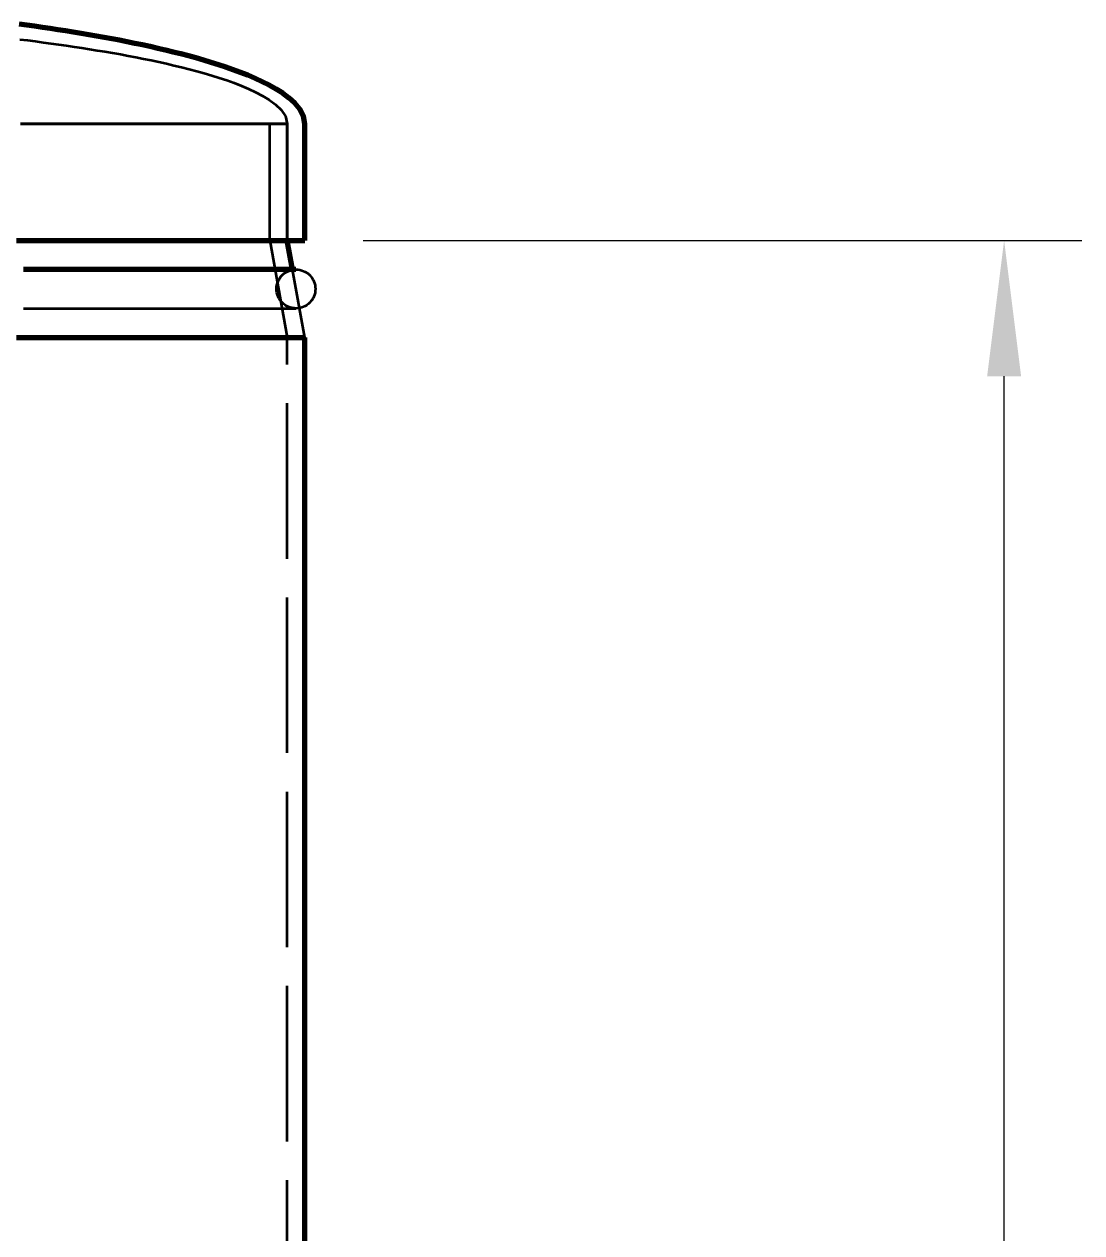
# Model space of a CAD drawing. Header units: millimetres. Extents: x 0 to 1554, y 0 to 420.
# Drawn here: x 138.55 to 165.78, y 281.65 to 312.76 of the extents above; entities that cross this region are included whole.
import ezdxf

# ---------------------------------------------------------------- set-up
doc = ezdxf.new("R2010")
doc.units = ezdxf.units.MM
doc.linetypes.add('IRAM-E-TRAZOS', pattern=[5, 4, -1])
for name, color, linetype, lineweight in [('01-VISIBLE', 7, 'CONTINUOUS', 70), ('02-OCULTA', 4, 'IRAM-E-TRAZOS', 35), ('04-COTA', 3, 'CONTINUOUS', 18)]:
    doc.layers.add(name, color=color, linetype=linetype, lineweight=lineweight)
doc.styles.add('ISO3098', font='isocpeur.ttf')
doc.dimstyles.new('FLAMA-IRAM', dxfattribs={"dimtxt": 3.5, "dimasz": 3.5, "dimexe": 2, "dimexo": 1.5, "dimgap": 1, "dimtad": 1, "dimdec": 1, "dimtxsty": 'ISO3098', "dimblk": 'IRAM_FLECHA', "dimblk1": 'IRAM_FLECHA', "dimblk2": 'IRAM_FLECHA', "dimcen": 2.5, "dimclrd": 256, "dimclre": 256, "dimclrt": 256, "dimazin": 3, "dimtfac": 1, "dimtmove": 0, "dimatfit": 3, "dimlwd": 18, "dimlwe": 18})

# ---------------------------------------------------------------- blocks, each defined once
blk = doc.blocks.new('IRAM_FLECHA')
blk.add_solid([(0, 0), (-1, 0.125), (-1, -0.125)])

msp = doc.modelspace()

# ---------------------------------------------------------------- linework, layer by layer
at = {"layer": '01-VISIBLE'}
for p, q in [((145.775, 307.195), (145.775, 310.195)), ((145.46, 306.445), (145.325, 307.195)), ((145.775, 184), (145.775, 304.695))]:
    msp.add_line(p, q, dxfattribs=at)
for points in [[(145.775, 310.195), (145.74, 310.393), (145.647, 310.571), (145.519, 310.726), (145.37, 310.862), (145.208, 310.982), (145.038, 311.09), (144.862, 311.189), (144.682, 311.28), (144.499, 311.365), (144.313, 311.444), (144.126, 311.518), (143.937, 311.588), (143.746, 311.654), (143.555, 311.718), (143.362, 311.778), (143.169, 311.836), (142.975, 311.891), (142.78, 311.944), (142.585, 311.995), (142.39, 312.044), (142.194, 312.092), (141.997, 312.138), (141.801, 312.182), (141.603, 312.225), (141.406, 312.266), (141.208, 312.306), (141.011, 312.345), (140.812, 312.383), (140.614, 312.419), (140.416, 312.455), (140.217, 312.489), (140.018, 312.523), (139.819, 312.555), (139.62, 312.587), (139.42, 312.618), (139.221, 312.649), (139.022, 312.678), (138.822, 312.707), (138.622, 312.735), (138.422, 312.761)], [(138.356, 307.195), (138.556, 307.195), (138.757, 307.195), (138.957, 307.195), (139.158, 307.195), (139.358, 307.195), (139.559, 307.195), (139.759, 307.195), (139.96, 307.195), (140.16, 307.195), (140.361, 307.195), (140.561, 307.195), (140.762, 307.195), (140.962, 307.195), (141.163, 307.195), (141.363, 307.195), (141.564, 307.195), (141.764, 307.195), (141.965, 307.195), (142.166, 307.195), (142.366, 307.195), (142.567, 307.195), (142.767, 307.195), (142.968, 307.195), (143.168, 307.195), (143.369, 307.195), (143.569, 307.195), (143.77, 307.195), (143.97, 307.195), (144.171, 307.195), (144.371, 307.195), (144.572, 307.195), (144.772, 307.195), (144.973, 307.195), (145.173, 307.195), (145.374, 307.195), (145.574, 307.195), (145.775, 307.195)], [(145.55, 306.445), (145.35, 306.445), (145.149, 306.445), (144.949, 306.445), (144.749, 306.445), (144.549, 306.445), (144.348, 306.445), (144.148, 306.445), (143.948, 306.445), (143.748, 306.445), (143.547, 306.445), (143.347, 306.445), (143.147, 306.445), (142.947, 306.445), (142.746, 306.445), (142.546, 306.445), (142.346, 306.445), (142.145, 306.445), (141.945, 306.445), (141.745, 306.445), (141.545, 306.445), (141.344, 306.445), (141.144, 306.445), (140.944, 306.445), (140.744, 306.445), (140.543, 306.445), (140.343, 306.445), (140.143, 306.445), (139.943, 306.445), (139.742, 306.445), (139.542, 306.445), (139.342, 306.445), (139.141, 306.445), (138.941, 306.445), (138.741, 306.445), (138.541, 306.445)], [(138.356, 304.695), (138.556, 304.695), (138.757, 304.695), (138.957, 304.695), (139.158, 304.695), (139.358, 304.695), (139.559, 304.695), (139.759, 304.695), (139.96, 304.695), (140.16, 304.695), (140.361, 304.695), (140.561, 304.695), (140.762, 304.695), (140.962, 304.695), (141.163, 304.695), (141.363, 304.695), (141.564, 304.695), (141.764, 304.695), (141.965, 304.695), (142.166, 304.695), (142.366, 304.695), (142.567, 304.695), (142.767, 304.695), (142.968, 304.695), (143.168, 304.695), (143.369, 304.695), (143.569, 304.695), (143.77, 304.695), (143.97, 304.695), (144.171, 304.695), (144.371, 304.695), (144.572, 304.695), (144.772, 304.695), (144.973, 304.695), (145.173, 304.695), (145.374, 304.695), (145.574, 304.695), (145.775, 304.695)]]:
    msp.add_lwpolyline(points, dxfattribs=at)
at = {"layer": '02-OCULTA'}
for p, q in [((144.875, 307.195), (144.875, 310.195)), ((145.325, 307.195), (145.325, 310.195)), ((145.325, 310.195), (145.325, 307.195)), ((144.875, 307.195), (145.325, 304.695)), ((145.775, 304.695), (145.46, 306.445)), ((145.325, 184), (145.325, 304.695))]:
    msp.add_line(p, q, dxfattribs=at)
for points in [[(138.441, 312.37), (138.641, 312.345), (138.84, 312.32), (139.04, 312.293), (139.24, 312.266), (139.439, 312.239), (139.638, 312.21), (139.838, 312.181), (140.037, 312.151), (140.236, 312.119), (140.434, 312.087), (140.633, 312.054), (140.831, 312.02), (141.03, 311.985), (141.228, 311.948), (141.426, 311.91), (141.623, 311.871), (141.82, 311.831), (142.017, 311.789), (142.214, 311.745), (142.41, 311.7), (142.606, 311.653), (142.801, 311.603), (142.996, 311.552), (143.19, 311.498), (143.383, 311.441), (143.575, 311.381), (143.766, 311.317), (143.956, 311.249), (144.144, 311.177), (144.329, 311.099), (144.512, 311.014), (144.69, 310.92), (144.862, 310.816), (145.025, 310.697), (145.169, 310.556), (145.28, 310.39), (145.325, 310.195)], [(144.875, 310.195), (144.674, 310.195), (144.474, 310.195), (144.273, 310.195), (144.073, 310.195), (143.872, 310.195), (143.672, 310.195), (143.471, 310.195), (143.271, 310.195), (143.07, 310.195), (142.869, 310.195), (142.669, 310.195), (142.468, 310.195), (142.268, 310.195), (142.067, 310.195), (141.867, 310.195), (141.666, 310.195), (141.466, 310.195), (141.265, 310.195), (141.065, 310.195), (140.864, 310.195), (140.663, 310.195), (140.463, 310.195), (140.262, 310.195), (140.062, 310.195), (139.861, 310.195), (139.661, 310.195), (139.46, 310.195), (139.26, 310.195), (139.059, 310.195), (138.858, 310.195), (138.658, 310.195), (138.457, 310.195)], [(138.457, 310.195), (138.658, 310.195), (138.858, 310.195), (139.059, 310.195), (139.26, 310.195), (139.46, 310.195), (139.661, 310.195), (139.861, 310.195), (140.062, 310.195), (140.262, 310.195), (140.463, 310.195), (140.663, 310.195), (140.864, 310.195), (141.065, 310.195), (141.265, 310.195), (141.466, 310.195), (141.666, 310.195), (141.867, 310.195), (142.067, 310.195), (142.268, 310.195), (142.468, 310.195), (142.669, 310.195), (142.869, 310.195), (143.07, 310.195), (143.271, 310.195), (143.471, 310.195), (143.672, 310.195), (143.872, 310.195), (144.073, 310.195), (144.273, 310.195), (144.474, 310.195), (144.674, 310.195), (144.875, 310.195)], [(145.325, 310.195), (145.125, 310.195), (144.925, 310.195), (144.725, 310.195), (144.525, 310.195), (144.325, 310.195), (144.125, 310.195), (143.925, 310.195), (143.725, 310.195), (143.525, 310.195), (143.325, 310.195), (143.125, 310.195), (142.925, 310.195), (142.725, 310.195), (142.525, 310.195), (142.325, 310.195), (142.125, 310.195), (141.925, 310.195), (141.725, 310.195), (141.525, 310.195), (141.325, 310.195), (141.125, 310.195), (140.925, 310.195), (140.725, 310.195), (140.525, 310.195), (140.325, 310.195), (140.125, 310.195), (139.925, 310.195), (139.725, 310.195), (139.525, 310.195), (139.325, 310.195), (139.125, 310.195), (138.925, 310.195), (138.725, 310.195), (138.525, 310.195)], [(138.525, 310.195), (138.725, 310.195), (138.925, 310.195), (139.125, 310.195), (139.325, 310.195), (139.525, 310.195), (139.725, 310.195), (139.925, 310.195), (140.125, 310.195), (140.325, 310.195), (140.525, 310.195), (140.725, 310.195), (140.925, 310.195), (141.125, 310.195), (141.325, 310.195), (141.525, 310.195), (141.725, 310.195), (141.925, 310.195), (142.125, 310.195), (142.325, 310.195), (142.525, 310.195), (142.725, 310.195), (142.925, 310.195), (143.125, 310.195), (143.325, 310.195), (143.525, 310.195), (143.725, 310.195), (143.925, 310.195), (144.125, 310.195), (144.325, 310.195), (144.525, 310.195), (144.725, 310.195), (144.925, 310.195), (145.125, 310.195), (145.325, 310.195)], [(145.775, 307.195), (145.574, 307.195), (145.374, 307.195), (145.173, 307.195), (144.973, 307.195), (144.772, 307.195), (144.572, 307.195), (144.371, 307.195), (144.171, 307.195), (143.97, 307.195), (143.77, 307.195), (143.569, 307.195), (143.369, 307.195), (143.168, 307.195), (142.968, 307.195), (142.767, 307.195), (142.567, 307.195), (142.366, 307.195), (142.166, 307.195), (141.965, 307.195), (141.764, 307.195), (141.564, 307.195), (141.363, 307.195), (141.163, 307.195), (140.962, 307.195), (140.762, 307.195), (140.561, 307.195), (140.361, 307.195), (140.16, 307.195), (139.96, 307.195), (139.759, 307.195), (139.559, 307.195), (139.358, 307.195), (139.158, 307.195), (138.957, 307.195), (138.757, 307.195), (138.556, 307.195), (138.356, 307.195)], [(144.875, 307.195), (144.674, 307.195), (144.474, 307.195), (144.273, 307.195), (144.073, 307.195), (143.872, 307.195), (143.672, 307.195), (143.471, 307.195), (143.271, 307.195), (143.07, 307.195), (142.869, 307.195), (142.669, 307.195), (142.468, 307.195), (142.268, 307.195), (142.067, 307.195), (141.867, 307.195), (141.666, 307.195), (141.466, 307.195), (141.265, 307.195), (141.065, 307.195), (140.864, 307.195), (140.663, 307.195), (140.463, 307.195), (140.262, 307.195), (140.062, 307.195), (139.861, 307.195), (139.661, 307.195), (139.46, 307.195), (139.26, 307.195), (139.059, 307.195), (138.858, 307.195), (138.658, 307.195), (138.457, 307.195)], [(138.457, 307.195), (138.658, 307.195), (138.858, 307.195), (139.059, 307.195), (139.26, 307.195), (139.46, 307.195), (139.661, 307.195), (139.861, 307.195), (140.062, 307.195), (140.262, 307.195), (140.463, 307.195), (140.663, 307.195), (140.864, 307.195), (141.065, 307.195), (141.265, 307.195), (141.466, 307.195), (141.666, 307.195), (141.867, 307.195), (142.067, 307.195), (142.268, 307.195), (142.468, 307.195), (142.669, 307.195), (142.869, 307.195), (143.07, 307.195), (143.271, 307.195), (143.471, 307.195), (143.672, 307.195), (143.872, 307.195), (144.073, 307.195), (144.273, 307.195), (144.474, 307.195), (144.674, 307.195), (144.875, 307.195)], [(145.325, 307.195), (145.125, 307.195), (144.925, 307.195), (144.725, 307.195), (144.525, 307.195), (144.325, 307.195), (144.125, 307.195), (143.925, 307.195), (143.725, 307.195), (143.525, 307.195), (143.325, 307.195), (143.125, 307.195), (142.925, 307.195), (142.725, 307.195), (142.525, 307.195), (142.325, 307.195), (142.125, 307.195), (141.925, 307.195), (141.725, 307.195), (141.525, 307.195), (141.325, 307.195), (141.125, 307.195), (140.925, 307.195), (140.725, 307.195), (140.525, 307.195), (140.325, 307.195), (140.125, 307.195), (139.925, 307.195), (139.725, 307.195), (139.525, 307.195), (139.325, 307.195), (139.125, 307.195), (138.925, 307.195), (138.725, 307.195), (138.525, 307.195)], [(138.525, 307.195), (138.725, 307.195), (138.925, 307.195), (139.125, 307.195), (139.325, 307.195), (139.525, 307.195), (139.725, 307.195), (139.925, 307.195), (140.125, 307.195), (140.325, 307.195), (140.525, 307.195), (140.725, 307.195), (140.925, 307.195), (141.125, 307.195), (141.325, 307.195), (141.525, 307.195), (141.725, 307.195), (141.925, 307.195), (142.125, 307.195), (142.325, 307.195), (142.525, 307.195), (142.725, 307.195), (142.925, 307.195), (143.125, 307.195), (143.325, 307.195), (143.525, 307.195), (143.725, 307.195), (143.925, 307.195), (144.125, 307.195), (144.325, 307.195), (144.525, 307.195), (144.725, 307.195), (144.925, 307.195), (145.125, 307.195), (145.325, 307.195)], [(145.325, 307.195), (145.125, 307.195), (144.925, 307.195), (144.725, 307.195), (144.525, 307.195), (144.325, 307.195), (144.125, 307.195), (143.925, 307.195), (143.725, 307.195), (143.525, 307.195), (143.325, 307.195), (143.125, 307.195), (142.925, 307.195), (142.725, 307.195), (142.525, 307.195), (142.325, 307.195), (142.125, 307.195), (141.925, 307.195), (141.725, 307.195), (141.525, 307.195), (141.325, 307.195), (141.125, 307.195), (140.925, 307.195), (140.725, 307.195), (140.525, 307.195), (140.325, 307.195), (140.125, 307.195), (139.925, 307.195), (139.725, 307.195), (139.525, 307.195), (139.325, 307.195), (139.125, 307.195), (138.925, 307.195), (138.725, 307.195), (138.525, 307.195)], [(138.525, 307.195), (138.725, 307.195), (138.925, 307.195), (139.125, 307.195), (139.325, 307.195), (139.525, 307.195), (139.725, 307.195), (139.925, 307.195), (140.125, 307.195), (140.325, 307.195), (140.525, 307.195), (140.725, 307.195), (140.925, 307.195), (141.125, 307.195), (141.325, 307.195), (141.525, 307.195), (141.725, 307.195), (141.925, 307.195), (142.125, 307.195), (142.325, 307.195), (142.525, 307.195), (142.725, 307.195), (142.925, 307.195), (143.125, 307.195), (143.325, 307.195), (143.525, 307.195), (143.725, 307.195), (143.925, 307.195), (144.125, 307.195), (144.325, 307.195), (144.525, 307.195), (144.725, 307.195), (144.925, 307.195), (145.125, 307.195), (145.325, 307.195)], [(145.55, 306.445), (145.35, 306.445), (145.15, 306.445), (144.949, 306.445), (144.749, 306.445), (144.549, 306.445), (144.348, 306.445), (144.148, 306.445), (143.948, 306.445), (143.748, 306.445), (143.547, 306.445), (143.347, 306.445), (143.147, 306.445), (142.947, 306.445), (142.746, 306.445), (142.546, 306.445), (142.346, 306.445), (142.145, 306.445), (141.945, 306.445), (141.745, 306.445), (141.545, 306.445), (141.344, 306.445), (141.144, 306.445), (140.944, 306.445), (140.744, 306.445), (140.543, 306.445), (140.343, 306.445), (140.143, 306.445), (139.943, 306.445), (139.742, 306.445), (139.542, 306.445), (139.342, 306.445), (139.141, 306.445), (138.941, 306.445), (138.741, 306.445), (138.541, 306.445)], [(138.541, 305.445), (138.741, 305.445), (138.941, 305.445), (139.141, 305.445), (139.342, 305.445), (139.542, 305.445), (139.742, 305.445), (139.943, 305.445), (140.143, 305.445), (140.343, 305.445), (140.543, 305.445), (140.744, 305.445), (140.944, 305.445), (141.144, 305.445), (141.344, 305.445), (141.545, 305.445), (141.745, 305.445), (141.945, 305.445), (142.145, 305.445), (142.346, 305.445), (142.546, 305.445), (142.746, 305.445), (142.947, 305.445), (143.147, 305.445), (143.347, 305.445), (143.547, 305.445), (143.748, 305.445), (143.948, 305.445), (144.148, 305.445), (144.348, 305.445), (144.549, 305.445), (144.749, 305.445), (144.949, 305.445), (145.149, 305.445), (145.35, 305.445), (145.55, 305.445)], [(138.541, 305.445), (138.741, 305.445), (138.941, 305.445), (139.141, 305.445), (139.342, 305.445), (139.542, 305.445), (139.742, 305.445), (139.943, 305.445), (140.143, 305.445), (140.343, 305.445), (140.543, 305.445), (140.744, 305.445), (140.944, 305.445), (141.144, 305.445), (141.344, 305.445), (141.545, 305.445), (141.745, 305.445), (141.945, 305.445), (142.145, 305.445), (142.346, 305.445), (142.546, 305.445), (142.746, 305.445), (142.947, 305.445), (143.147, 305.445), (143.347, 305.445), (143.547, 305.445), (143.748, 305.445), (143.948, 305.445), (144.148, 305.445), (144.348, 305.445), (144.549, 305.445), (144.749, 305.445), (144.949, 305.445), (145.149, 305.445), (145.35, 305.445), (145.55, 305.445)], [(145.775, 304.695), (145.574, 304.695), (145.374, 304.695), (145.173, 304.695), (144.973, 304.695), (144.772, 304.695), (144.572, 304.695), (144.371, 304.695), (144.171, 304.695), (143.97, 304.695), (143.77, 304.695), (143.569, 304.695), (143.369, 304.695), (143.168, 304.695), (142.968, 304.695), (142.767, 304.695), (142.567, 304.695), (142.366, 304.695), (142.166, 304.695), (141.965, 304.695), (141.764, 304.695), (141.564, 304.695), (141.363, 304.695), (141.163, 304.695), (140.962, 304.695), (140.762, 304.695), (140.561, 304.695), (140.361, 304.695), (140.16, 304.695), (139.96, 304.695), (139.759, 304.695), (139.559, 304.695), (139.358, 304.695), (139.158, 304.695), (138.957, 304.695), (138.757, 304.695), (138.556, 304.695), (138.356, 304.695)], [(145.325, 304.695), (145.125, 304.695), (144.925, 304.695), (144.725, 304.695), (144.525, 304.695), (144.325, 304.695), (144.125, 304.695), (143.925, 304.695), (143.725, 304.695), (143.525, 304.695), (143.325, 304.695), (143.125, 304.695), (142.925, 304.695), (142.725, 304.695), (142.525, 304.695), (142.325, 304.695), (142.125, 304.695), (141.925, 304.695), (141.725, 304.695), (141.525, 304.695), (141.325, 304.695), (141.125, 304.695), (140.925, 304.695), (140.725, 304.695), (140.525, 304.695), (140.325, 304.695), (140.125, 304.695), (139.925, 304.695), (139.725, 304.695), (139.525, 304.695), (139.325, 304.695), (139.125, 304.695), (138.925, 304.695), (138.725, 304.695), (138.525, 304.695)], [(138.525, 304.695), (138.725, 304.695), (138.925, 304.695), (139.125, 304.695), (139.325, 304.695), (139.525, 304.695), (139.725, 304.695), (139.925, 304.695), (140.125, 304.695), (140.325, 304.695), (140.525, 304.695), (140.725, 304.695), (140.925, 304.695), (141.125, 304.695), (141.325, 304.695), (141.525, 304.695), (141.725, 304.695), (141.925, 304.695), (142.125, 304.695), (142.325, 304.695), (142.525, 304.695), (142.725, 304.695), (142.925, 304.695), (143.125, 304.695), (143.325, 304.695), (143.525, 304.695), (143.725, 304.695), (143.925, 304.695), (144.125, 304.695), (144.325, 304.695), (144.525, 304.695), (144.725, 304.695), (144.925, 304.695), (145.125, 304.695), (145.325, 304.695)]]:
    msp.add_lwpolyline(points, dxfattribs=at)
msp.add_circle((145.55, 305.945), 0.5, dxfattribs=at)

# ---------------------------------------------------------------- dimensions: what is measured, and where the dimension line sits
at = {"layer": '04-COTA'}
msp.add_linear_dim(base=(163.775, 181.5), p1=(145.775, 181.5), p2=(145.775, 307.195), angle=90, text='<>±0,5', dimstyle='FLAMA-IRAM', override={"dimlfac": 2}, dxfattribs=at).render()

doc.saveas('drawing.dxf')
